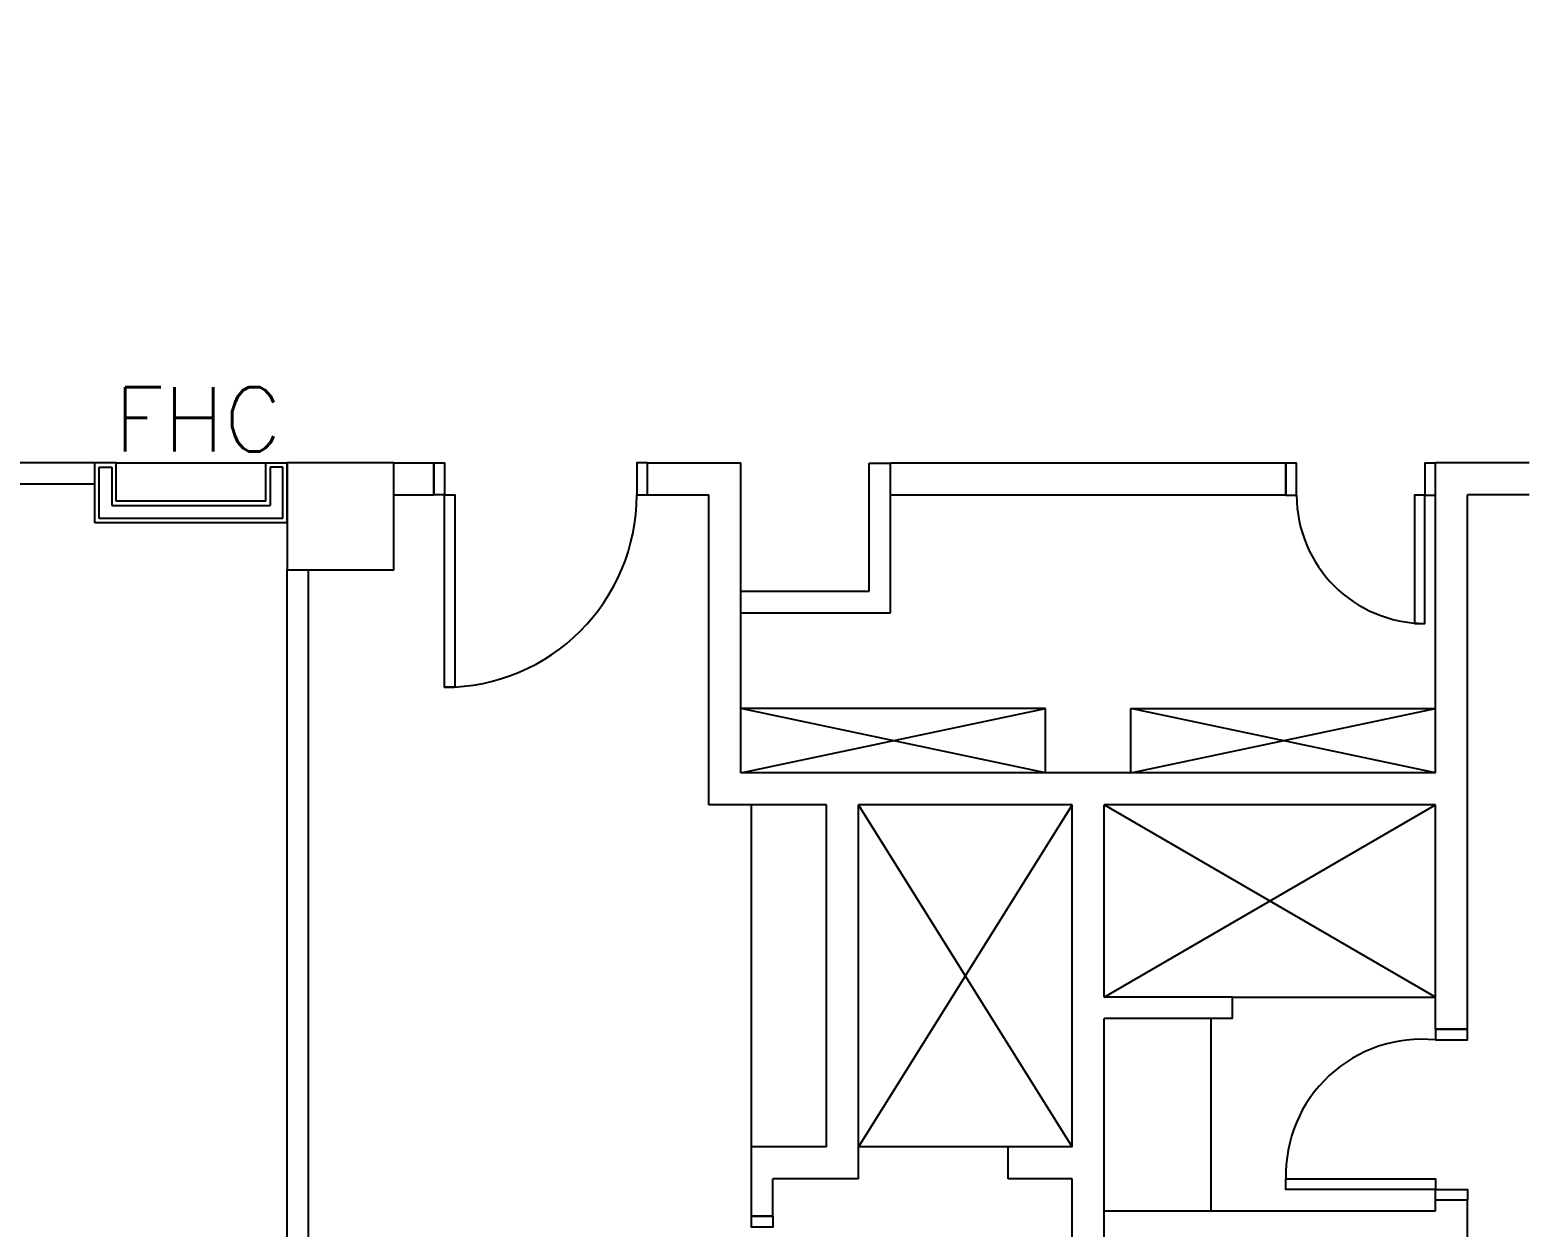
# Model space of a CAD drawing. Header units: millimetres. Extents: x -616979 to 2364082, y 43054 to 1637649.
# Drawn here: x 157182 to 164196, y 69545 to 75145 of the extents above; entities that cross this region are included whole.
import ezdxf

# ---------------------------------------------------------------- set-up
doc = ezdxf.new("R2010")
doc.units = ezdxf.units.MM
for name, color, linetype in [('a-column', 7, 'Continuous'), ('a-doors', 254, 'Continuous'), ('a-line', 7, 'Continuous'), ('A-TEXT', 7, 'Continuous'), ('a-wall', 5, 'Continuous')]:
    doc.layers.add(name, color=color, linetype=linetype)
doc.styles.add('200scale@60cl', font='ROMANS.shx', dxfattribs={"height": 0.3})

msp = doc.modelspace()

# ---------------------------------------------------------------- linework, layer by layer
at = {"layer": 'a-column'}
msp.add_lwpolyline([(158885.091, 73119.537), (158385.091, 73119.537), (158385.091, 72619.537), (158885.091, 72619.537)], close=True, dxfattribs=at)
at = {"layer": 'a-doors'}
for p, q in [((159070.895, 73119.537), (159070.895, 72969.537)), ((160070.895, 72969.537), (160070.895, 73119.537)), ((163058.395, 72968.467), (163058.395, 73118.467)), ((163758.395, 70469.537), (163908.395, 70469.537)), ((163783.395, 70469.537), (163883.395, 70469.537)), ((163908.395, 69669.537), (163758.395, 69669.537)), ((160658.395, 69594.537), (160558.395, 69594.537))]:
    msp.add_line(p, q, dxfattribs=at)
for points in [[(159070.895, 73119.537), (159120.895, 73119.537), (159120.895, 72969.537), (159070.895, 72969.537)], [(160020.895, 72969.537), (160070.895, 72969.537), (160070.895, 73119.537), (160020.895, 73119.537)], [(163058.395, 72968.467), (163108.395, 72968.467), (163108.395, 73118.467), (163058.395, 73118.467)], [(163708.395, 72968.467), (163758.395, 72968.467), (163758.395, 73118.467), (163708.395, 73118.467)], [(159120.895, 72969.537), (159169.2, 72969.537), (159169.2, 72069.537), (159120.895, 72069.537)], [(163660.091, 72368.467), (163708.395, 72368.467), (163708.395, 72968.467), (163660.091, 72968.467)], [(163758.395, 70419.537), (163908.395, 70419.537), (163908.395, 70469.537), (163758.395, 70469.537)], [(163058.395, 69769.537), (163758.395, 69769.537), (163758.395, 69719.537), (163058.395, 69719.537)], [(163758.395, 69719.537), (163908.395, 69719.537), (163908.395, 69669.537), (163758.395, 69669.537)], [(160558.395, 69594.537), (160658.395, 69594.537), (160658.395, 69544.537), (160558.395, 69544.537)]]:
    msp.add_lwpolyline(points, close=True, dxfattribs=at)
for centre, radius, start, end in [((159120.895, 72969.537), 900, 270, 0), ((163708.395, 72968.467), 600, 180, 270), ((163693.49, 69787.511), 635.349, 84.1366337, 181.6211735)]:
    msp.add_arc(centre, radius, start, end, dxfattribs=at)
at = {"layer": 'a-line'}
for p, q in [((161933.395, 71969.537), (160508.395, 71969.537)), ((161933.395, 71669.537), (161933.395, 71969.537)), ((162333.395, 71669.537), (162333.395, 71969.537)), ((162333.395, 71669.537), (163758.395, 71969.537)), ((163758.395, 71669.537), (162333.395, 71969.537)), ((162333.395, 71969.537), (163758.395, 71969.537)), ((162058.395, 71519.537), (161058.395, 69919.537)), ((163758.395, 70619.537), (162208.395, 71519.537)), ((162808.395, 70619.537), (163758.395, 70619.537)), ((161758.395, 69919.537), (161058.395, 69919.537))]:
    msp.add_line(p, q, dxfattribs=at)
at = {"layer": 'a-line', "color": 7}
for p, q in [((160508.395, 71669.537), (161933.395, 71969.537)), ((161933.395, 71669.537), (160508.395, 71969.537)), ((162058.395, 69919.537), (161058.395, 71519.537)), ((162208.395, 70619.537), (163758.395, 71519.537))]:
    msp.add_line(p, q, dxfattribs=at)
at = {"layer": 'a-line', "color": 1}
msp.add_arc((114710.091, 85944.366), 71610.798, 334.68116398, 51.25563567, dxfattribs=at)
at = {"layer": 'a-wall', "color": 7}
for p, q in [((157485.091, 73119.537), (155285.091, 73119.537)), ((158885.091, 73119.537), (159070.895, 73119.537)), ((160070.895, 73119.537), (160508.395, 73119.537)), ((160508.395, 71669.537), (160508.395, 73119.537)), ((161108.395, 73118.467), (161208.395, 73118.467)), ((161108.395, 72518.467), (161108.395, 73118.467)), ((163058.395, 73118.467), (161208.395, 73118.467)), ((161208.395, 72418.467), (161208.395, 73118.467)), ((163758.395, 71669.537), (163758.395, 73119.537)), ((157485.091, 73019.537), (155285.091, 73019.537)), ((158885.091, 72969.537), (159070.895, 72969.537)), ((160070.895, 72969.537), (160358.395, 72969.537)), ((160358.395, 71519.537), (160358.395, 72969.537)), ((163058.395, 72968.467), (161208.395, 72968.467)), ((163908.395, 70469.537), (163908.395, 72969.537)), ((158385.091, 64119.537), (158385.091, 72619.537)), ((158485.091, 64119.537), (158485.091, 72619.537)), ((160508.395, 72518.467), (161108.395, 72518.467)), ((160508.395, 72418.467), (161208.395, 72418.467)), ((163758.395, 71669.537), (160508.395, 71669.537)), ((160558.395, 69919.537), (160558.395, 71519.537)), ((160908.395, 69919.537), (160908.395, 71519.537)), ((162058.395, 71519.537), (161058.395, 71519.537)), ((161058.395, 69769.537), (161058.395, 71519.537)), ((162058.395, 69919.537), (162058.395, 71519.537)), ((162208.395, 70619.537), (162208.395, 71519.537)), ((163758.395, 71519.537), (162208.395, 71519.537)), ((163758.395, 70469.537), (163758.395, 71519.537)), ((162208.395, 67669.537), (162208.395, 70519.537)), ((162808.395, 70519.537), (162208.395, 70519.537)), ((162708.395, 69619.537), (162708.395, 70519.537)), ((162058.395, 69769.537), (161758.395, 69769.537)), ((162058.395, 68719.537), (162058.395, 69769.537)), ((162208.395, 69619.537), (163758.395, 69619.537))]:
    msp.add_line(p, q, dxfattribs=at)
at = {"layer": 'a-wall', "lineweight": 25}
for p, q in [((157485.091, 72839.537), (157485.091, 73119.537)), ((157585.091, 73119.537), (157485.091, 73119.537)), ((157505.091, 73099.537), (157565.091, 73099.537)), ((157505.091, 72859.537), (157505.091, 73099.537)), ((157565.091, 73099.537), (157565.091, 72919.537)), ((157585.091, 72939.537), (157585.091, 73119.537)), ((157585.091, 73119.537), (158285.091, 73119.537)), ((158285.091, 73119.537), (158385.091, 73119.537)), ((158285.091, 72939.537), (158285.091, 73119.537)), ((158365.091, 73099.537), (158305.091, 73099.537)), ((158305.091, 73099.537), (158305.091, 72919.537)), ((158365.091, 72859.537), (158365.091, 73099.537)), ((158385.091, 72839.537), (158385.091, 73119.537)), ((157565.091, 72919.537), (158305.091, 72919.537)), ((158285.091, 72939.537), (157585.091, 72939.537)), ((158385.091, 72839.537), (157485.091, 72839.537)), ((158365.091, 72859.537), (157505.091, 72859.537))]:
    msp.add_line(p, q, dxfattribs=at)
at = {"layer": 'a-wall'}
for p, q in [((164195.895, 73119.537), (163758.395, 73119.537)), ((164195.895, 72969.537), (163908.395, 72969.537)), ((160908.395, 71519.537), (160358.395, 71519.537)), ((162808.395, 70619.537), (162208.395, 70619.537)), ((162808.395, 70519.537), (162808.395, 70619.537)), ((160558.395, 69594.537), (160558.395, 69919.537)), ((160908.395, 69919.537), (160558.395, 69919.537)), ((162058.395, 69919.537), (161758.395, 69919.537)), ((161758.395, 69769.537), (161758.395, 69919.537)), ((160658.395, 69594.537), (160658.395, 69769.537)), ((161058.395, 69769.537), (160658.395, 69769.537)), ((163758.395, 69619.537), (163758.395, 69669.537)), ((163908.395, 69469.537), (163908.395, 69669.537))]:
    msp.add_line(p, q, dxfattribs=at)

# ---------------------------------------------------------------- texts
at = {"layer": 'A-TEXT', "style": '200scale@60cl'}
msp.add_text('FHC', height=300, dxfattribs=at).set_placement((157575.986, 73173.241))

doc.saveas('drawing.dxf')
